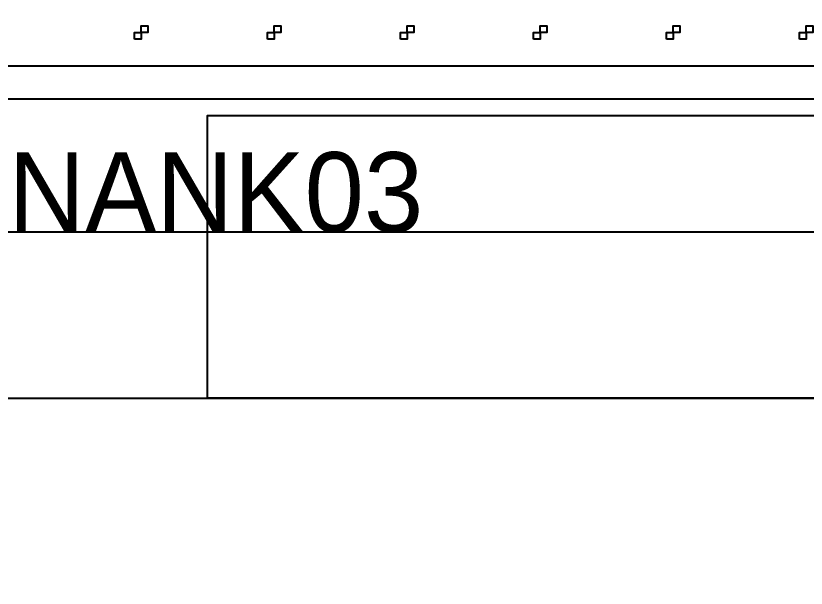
# Model space of a CAD drawing. Extents: x -50000 to 50000, y -50000 to 50000.
# Drawn here: x 22823 to 25200, y 27129 to 28850 of the extents above; entities that cross this region are included whole.
import ezdxf

# ---------------------------------------------------------------- set-up
doc = ezdxf.new("R2010")
doc.units = 0
for name, color, linetype in [('BASEMETAL3', 16, 'CONTINUOUS'), ('FRAME', 14, 'CONTINUOUS'), ('LABEL1', 9, 'CONTINUOUS'), ('XOR', 5, 'CONTINUOUS')]:
    doc.layers.add(name, color=color, linetype=linetype)

# ---------------------------------------------------------------- blocks, each defined once
blk = doc.blocks.new('DICINGBORDER')
at = {"layer": 'XOR'}
for points in [[(1580, 7180), (1580, 7200), (1600, 7200), (1600, 7180)], [(1980, 7180), (1980, 7200), (2000, 7200), (2000, 7180)], [(2380, 7180), (2380, 7200), (2400, 7200), (2400, 7180)], [(2780, 7180), (2780, 7200), (2800, 7200), (2800, 7180)], [(3180, 7180), (3180, 7200), (3200, 7200), (3200, 7180)], [(3580, 7180), (3580, 7200), (3600, 7200), (3600, 7180)], [(1600, 0), (1600, 20), (1620, 20), (1620, 0)], [(2000, 0), (2000, 20), (2020, 20), (2020, 0)], [(2400, 0), (2400, 20), (2420, 20), (2420, 0)], [(2800, 0), (2800, 20), (2820, 20), (2820, 0)], [(3200, 0), (3200, 20), (3220, 20), (3220, 0)], [(3600, 0), (3600, 20), (3620, 20), (3620, 0)]]:
    blk.add_lwpolyline(points, close=True, dxfattribs=at)
blk = doc.blocks.new('CHIP_RESONATOR')
at = {"layer": 'BASEMETAL3'}
for points in [[(1700, 6000), (1700, 6850), (5300, 6850), (5300, 6000)], [(150, 1000), (150, 6000), (6850, 6000), (6850, 1000)]]:
    blk.add_lwpolyline(points, close=True, dxfattribs=at)
at = {"layer": 'FRAME'}
for points in [[(0, 0), (0, 7000), (7000, 7000), (7000, 0)], [(500, 500), (500, 6500), (6500, 6500), (6500, 500)]]:
    blk.add_lwpolyline(points, close=True, dxfattribs=at)
at = {"layer": 'XOR'}
blk.add_lwpolyline([(100, 100), (100, 6900), (6900, 6900), (6900, 100)], close=True, dxfattribs=at)

msp = doc.modelspace()

# ---------------------------------------------------------------- linework, layer by layer
at = {"layer": 'FRAME'}
for radius in [50000, 49000]:
    msp.add_circle((0, 0), radius, dxfattribs=at)

# ---------------------------------------------------------------- block references
for name, p in [('DICINGBORDER', (21600, 28800)), ('DICINGBORDER', (21600, 21600)), ('CHIP_RESONATOR', (21700, 21700))]:
    msp.add_blockref(name, p)

# ---------------------------------------------------------------- texts
at = {"layer": 'LABEL1'}
msp.add_text('NANK03', height=240, dxfattribs=at).set_placement((22800, 28200))

doc.saveas('drawing.dxf')
